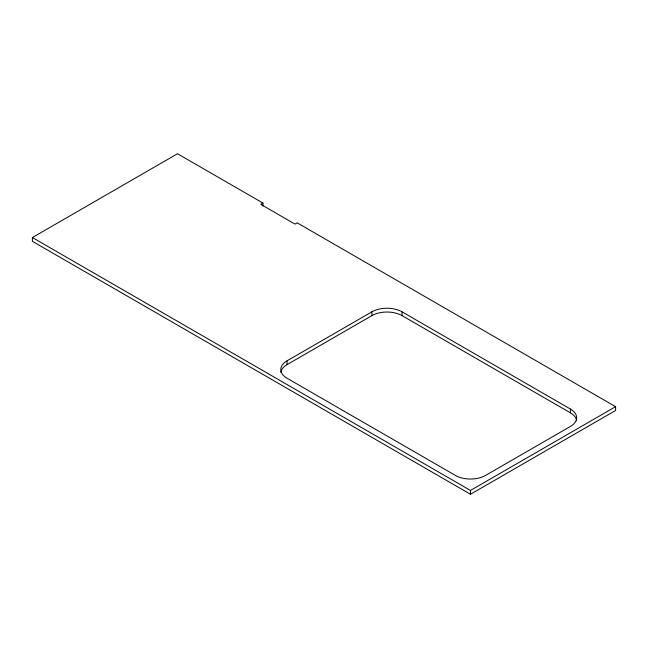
<?xml version="1.0" encoding="UTF-8"?>
<svg xmlns="http://www.w3.org/2000/svg" width="648" height="648" viewBox="0 0 648 648"><rect width="100%" height="100%" fill="white"/><g stroke="black" fill="none" stroke-linecap="round" stroke-linejoin="round"><path stroke-width="0.97" d="M262.942 203.067L260.755 204.331L294.978 224.095L297.165 222.831L615.6 406.677L615.6 410.468L470.489 494.254L32.4 241.323L32.4 237.533L177.512 153.746L262.942 203.067L262.942 205.918M287.04 360.831L371.911 311.826A21.295 12.296 0 0 1 402.035 311.826L570.426 409.05A21.295 12.296 0 0 1 570.426 426.433L485.546 475.438A21.295 12.296 0 0 1 455.423 475.438L287.04 378.221A21.295 12.296 0 0 1 287.04 360.831L287.04 364.63A21.295 12.296 0 0 0 280.843 372.519M287.04 364.63L371.911 315.625A21.295 12.296 0 0 1 402.035 315.625L570.426 412.841A21.295 12.296 0 0 1 576.615 420.73M32.4 237.533L470.489 490.455L615.6 406.677M570.426 409.05L570.426 412.841M470.489 490.455L470.489 494.254M402.035 311.826L402.035 315.625M371.911 311.826L371.911 315.625"/></g></svg>
